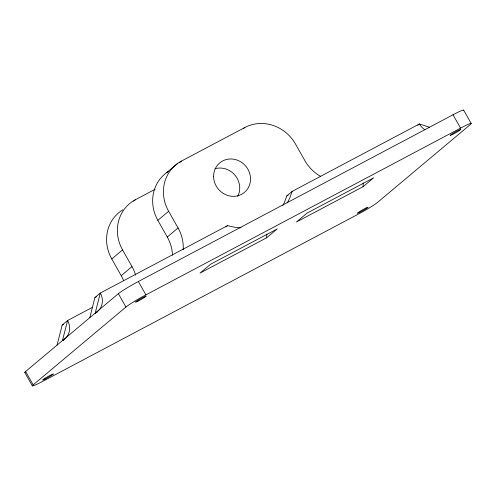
<?xml version="1.0" encoding="UTF-8"?>
<svg xmlns="http://www.w3.org/2000/svg" width="496" height="496" viewBox="0 0 496 496"><rect width="100%" height="100%" fill="white"/><g stroke="black" fill="none" stroke-linecap="round" stroke-linejoin="round"><path stroke-width="0.74" d="M266.631 237.801L277.202 228.935L210.595 264.232L200.024 273.098L266.631 237.801L266.817 234.062M363.053 186.707L373.624 177.841L307.018 213.137L296.447 222.003L363.053 186.707L363.239 182.968M57.052 345.123L62.18 325.047L67.574 320.521L92.2 307.47M62.446 340.597L67.574 320.521A15.382 14.316 50 0 1 62.446 340.597L64.499 339.512M89.795 317.657L94.922 297.575L100.316 293.049L227.54 225.63L234.038 227.118A57.691 53.686 50 0 0 240.988 227.813M95.189 313.131L100.316 293.049A15.382 14.316 50 0 1 95.189 313.131L97.235 312.04M429.524 127.28L419.399 123.963L292.175 191.382L286.781 195.908L284.574 202.002A57.691 53.686 50 0 1 282.925 205.418M292.175 191.382L289.968 197.476A57.691 53.686 50 0 1 287.215 202.876M166.693 172.608L177.481 163.562M133.691 201.159L135.396 199.727L155.174 189.243M179.757 162.508L181.455 161.082L244.894 127.466A38.459 35.793 50 0 1 295.504 144.045L304.947 160.741A38.459 35.793 50 0 0 320.478 176.285M243.189 128.892L244.894 127.466M123.417 280.172A38.459 35.793 50 0 0 121.222 275.671L111.78 258.974L122.568 249.922A38.459 35.793 50 0 1 135.396 199.727M172.472 255.273A38.459 35.793 50 0 0 167.288 237.026L157.846 220.329L168.628 211.277A38.459 35.793 50 0 1 181.455 161.082M121.222 275.671L132.01 266.619L122.568 249.922M167.288 237.026L178.076 227.974L168.628 211.277M25.067 372.577A18.079 1.29 -29.5 0 1 25.606 371.51L118.377 293.669A18.079 1.29 -29.5 0 1 138.359 281.517L453.003 114.781A18.079 1.29 -29.5 0 1 463.642 110.304M33.164 384.865L125.934 307.024A18.079 1.29 -29.5 0 1 145.911 294.872L460.555 128.135A18.079 1.29 -29.5 0 1 470.394 124.49L377.623 202.331A18.079 1.29 -29.5 0 1 357.641 214.483L42.997 381.219A18.079 1.29 -29.5 0 1 33.164 384.865L25.606 371.51M225.922 226.988L227.54 225.63M417.781 125.321L419.399 123.963A15.382 14.316 50 0 0 424.88 129.741M94.922 297.575L96.292 296.85M286.781 195.908L288.151 195.182M62.18 325.047L63.55 324.322M463.642 110.112L471.2 123.467M453.003 114.781L460.555 128.135M138.359 281.517L145.911 294.872M118.377 293.669L125.934 307.024M24.8 372.533L32.358 385.888M132.01 266.619A38.459 35.793 50 0 1 135.625 275.15M111.78 258.974A38.459 35.793 50 0 1 122.859 209.771M157.846 220.329A38.459 35.793 50 0 1 168.355 171.48M214.954 168.745A19.232 17.893 50 0 1 235.11 175.355A19.232 17.893 50 0 1 237.714 196.379M178.076 227.974A38.459 35.793 50 0 1 183.204 249.705M213.609 176.595A19.232 17.893 50 0 0 241.515 194.358A19.232 17.893 50 0 0 241.081 162.037A19.232 17.893 50 0 0 213.609 176.595M452.507 134.484A6.157 0.44 -29.5 0 0 460.834 129.419A6.157 0.44 -29.5 0 0 453.121 133.269A6.157 0.44 -29.5 0 0 452.507 134.484M137.863 301.221A6.157 0.44 -29.5 0 0 146.19 296.155A6.157 0.44 -29.5 0 0 138.477 300.006A6.157 0.44 -29.5 0 0 137.863 301.221M45.086 379.062A6.157 0.44 -29.5 0 0 53.419 373.99A6.157 0.44 -29.5 0 0 45.7 377.84A6.157 0.44 -29.5 0 0 45.086 379.062M359.73 212.325A6.157 0.44 -29.5 0 0 368.063 207.26A6.157 0.44 -29.5 0 0 360.344 211.11A6.157 0.44 -29.5 0 0 359.73 212.325"/></g></svg>
